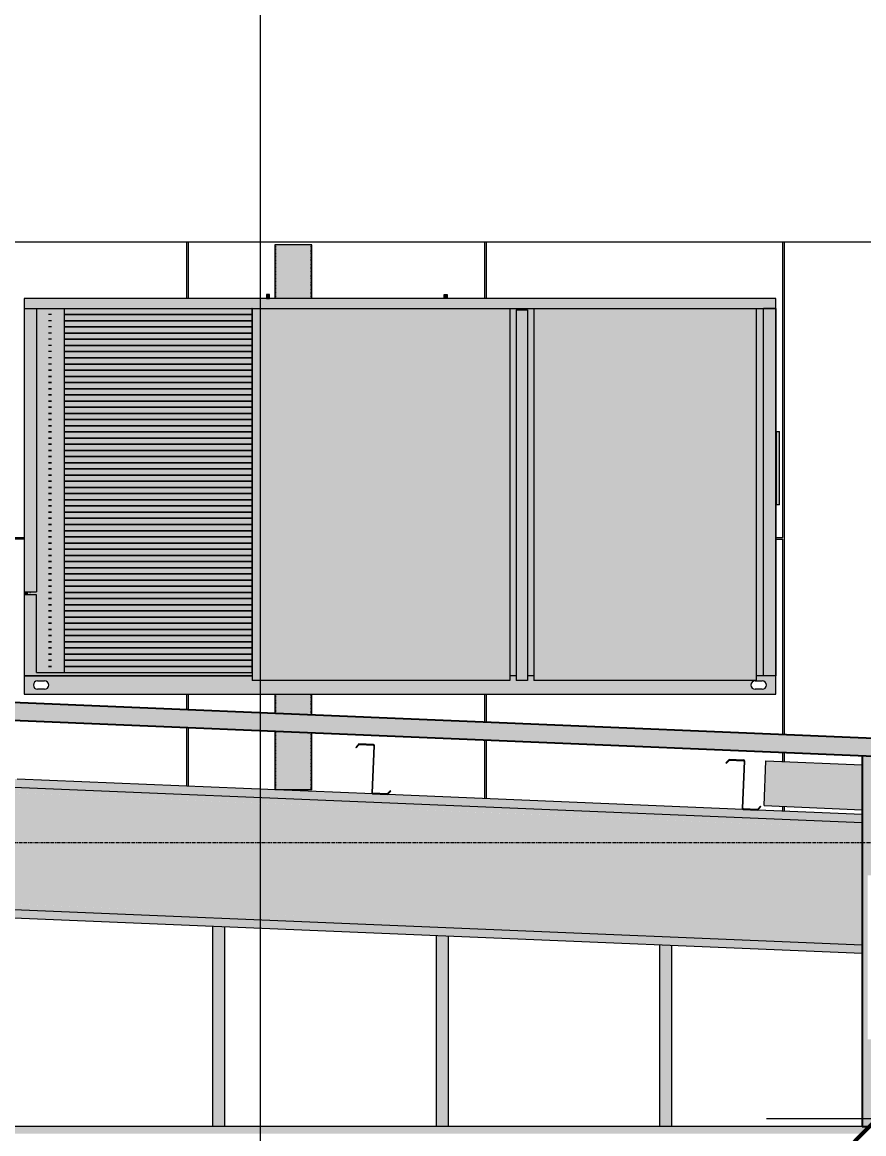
# Model space of a CAD drawing. Header units: inches. Extents: x 20616 to 28758, y -265 to 853.
# Drawn here: x 28147 to 28283.3, y 96.8 to 276.9 of the extents above; entities that cross this region are included whole.
import ezdxf

# ---------------------------------------------------------------- set-up
doc = ezdxf.new("R2010")
doc.units = ezdxf.units.IN
doc.header["$MEASUREMENT"] = 0
doc.linetypes.add('Grid Line 1_2_', pattern=[0.875, 0.5, -0.125, 0.125, -0.125])
doc.linetypes.add('Hidden 1_8_', pattern=[0.1875, 0.125, -0.0625])
for name, color, linetype, lineweight in [('A-ANNO-DIMS', 211, 'Continuous', 9), ('A-ANNO-DIMS-192', 211, 'Continuous', 9), ('A-FLOR-LEVL', 51, 'Continuous', 9), ('A-GLAZ-CWMG', 51, 'Continuous', 9), ('A-ROOF', 132, 'Continuous', 9), ('A-WALL-PATT', 111, 'Continuous', 25), ('G-ANNO-SYMB', 111, 'Continuous', 9), ('G-IMPT', 8, 'Continuous', 9), ('I-WALL', 2, 'Continuous', 9), ('L-SITE-WALL', 31, 'Continuous', 9), ('M-EQPM', 50, 'Continuous', 9), ('S-BEAM', 12, 'Continuous', 9), ('S-COLS', 52, 'Continuous', 9)]:
    doc.layers.add(name, color=color, linetype=linetype, lineweight=lineweight)
doc.styles.add('Arial_2', font='arial.ttf', dxfattribs={"height": 17.703593})
doc.dimstyles.new('Linear_-_3_32__Arial', dxfattribs={"dimscale": 12, "dimtxt": 18, "dimasz": 2, "dimexe": 1.5, "dimexo": 1, "dimgap": 1, "dimtad": 1, "dimdec": 4, "dimrnd": 0.0625, "dimzin": 1, "dimdsep": 46, "dimlunit": 4, "dimtxsty": 'Arial_2', "dimblk1": 'OBLIQUE', "dimblk2": 'OBLIQUE', "dimsah": 1, "dimcen": 0.09, "dimdle": 1.5, "dimazin": 0, "dimtfac": 1, "dimtdec": 4, "dimtix": 1, "dimtmove": 0, "dimatfit": 3, "dimfxl": 1, "dimtvp": 1, "dimtfill": 1, "dimfrac": 2, "dimtolj": 1, "dimtzin": 0, "dimarcsym": 2})

# ---------------------------------------------------------------- blocks, each defined once
blk = doc.blocks.new('W-Wide Flange - W21X166-807736-Section 8')
at = {"layer": 'S-BEAM'}
h = blk.add_hatch(color=256, dxfattribs=at)
h.paths.add_polyline_path([(-22173.52, 147.19), (-22173.52, 148.55), (-22783.09, 173.95), (-22783.09, 172.58), (-22182.27, 147.55)], flags=0)
h.paths.add_polyline_path([(-22788.09, 172.79), (-22788.09, 174.15), (-22791.95, 174.32), (-22792.01, 172.96)], flags=0)
h = blk.add_hatch(color=256, dxfattribs=at)
h.paths.add_polyline_path([(-22173.52, 146.29), (-22173.52, 147.19), (-22783.09, 172.55), (-22783.09, 171.69), (-22182.27, 146.66)], flags=0)
h.paths.add_polyline_path([(-22788.09, 171.9), (-22788.09, 172.79), (-22792.01, 172.93), (-22792.01, 172.07)], flags=0)
h = blk.add_hatch(color=256, dxfattribs=at)
h.paths.add_polyline_path([(-22173.52, 128.28), (-22173.52, 146.29), (-22783.09, 171.69), (-22783.09, 153.68), (-22216.82, 130.08)], flags=0)
h.paths.add_polyline_path([(-22788.09, 153.89), (-22788.09, 171.9), (-22792.05, 172.07), (-22792.8, 154.08)], flags=0)
h = blk.add_hatch(color=256, dxfattribs=at)
h.paths.add_polyline_path([(-22173.52, 126.03), (-22173.52, 127.39), (-22783.09, 152.79), (-22783.09, 151.43), (-22216.82, 127.83)], flags=0)
h.paths.add_polyline_path([(-22788.09, 151.63), (-22788.09, 153), (-22792.83, 153.19), (-22792.89, 151.83)], flags=0)
h = blk.add_hatch(color=256, dxfattribs=at)
h.paths.add_polyline_path([(-22173.52, 127.39), (-22173.52, 128.28), (-22783.09, 153.64), (-22783.09, 152.79), (-22216.82, 129.19)], flags=0)
h.paths.add_polyline_path([(-22788.09, 153), (-22788.09, 153.65), (-22792.81, 153.85), (-22792.83, 153.19)], flags=0)
h.paths.add_polyline_path([(-22788.09, 153.65), (-22788.09, 153.89), (-22792.8, 154.08), (-22792.81, 153.85)], flags=0)
for p, q in [((-22173.52, 147.19), (-22783.09, 172.58)), ((-22252.73, 151.85), (-22310.31, 154.25)), ((-22783.09, 152.79), (-22173.52, 127.39)), ((-22173.52, 126.03), (-22783.09, 151.43)), ((-22192.78, 149.35), (-22250.36, 151.75)), ((-22173.52, 148.55), (-22190.41, 149.25))]:
    blk.add_line(p, q, dxfattribs=at)
blk = doc.blocks.new('Trane - Packaged Voyager Rooftop System 12_5-25 Ton Gas-Electric Packaged Unit TAG_YHD300_ 1008114931 - PL_AY4V000072-0a482d62-fa2d-4e4c-a01b-d2dd38fd3219_dwg_Trane-YHD300-691629-Section 8')
at = {"layer": 'G-IMPT'}
for points in [[(-22269.96, 232.12), (-22269.46, 232.12), (-22269.46, 232.75), (-22269.96, 232.75)], [(-22241.21, 232.12), (-22240.71, 232.12), (-22240.71, 232.75), (-22241.21, 232.75)], [(-22268.66, 230.5), (-22187.52, 230.5), (-22187.52, 232.12), (-22309.21, 232.12), (-22309.21, 230.5), (-22272.31, 230.5)], [(-22272.31, 171), (-22272.34, 171.5), (-22307.21, 171.5), (-22307.21, 184.12), (-22309.15, 184.12), (-22309.15, 184.62), (-22307.21, 184.62), (-22307.21, 230.5), (-22309.21, 230.5), (-22309.21, 171), (-22285.94, 171)], [(-22304.27, 171.5), (-22302.71, 171.5), (-22302.71, 230.5), (-22307.21, 230.5), (-22307.21, 184.62), (-22308.71, 184.62), (-22308.67, 184.12), (-22307.21, 184.12), (-22307.21, 171.5), (-22305.71, 171.5)], [(-22285.94, 171.5), (-22272.34, 171.5), (-22272.34, 230.5), (-22302.71, 230.5), (-22302.71, 171.5)], [(-22268.66, 170.25), (-22230.56, 170.25), (-22230.56, 230.5), (-22272.31, 230.5), (-22272.31, 170.25)], [(-22199.54, 170.25), (-22190.68, 170.25), (-22190.68, 230.5), (-22226.68, 230.5), (-22226.68, 170.25), (-22208.18, 170.25)], [(-22187.52, 171), (-22187.52, 230.5), (-22189.52, 230.5), (-22189.52, 171)], [(-22229.56, 170.25), (-22227.68, 170.25), (-22227.68, 230.25), (-22229.56, 230.25), (-22229.56, 207.66)], [(-22187.43, 198.66), (-22186.9, 198.66), (-22186.9, 210.56), (-22187.43, 210.56), (-22187.43, 207.66)], [(-22309.15, 184.12), (-22308.71, 184.12), (-22308.71, 184.62), (-22309.15, 184.62)]]:
    blk.add_hatch(color=256, dxfattribs=at).paths.add_polyline_path(points, flags=0)
h = blk.add_hatch(color=256, dxfattribs=at)
h.paths.add_polyline_path([(-22230.56, 171), (-22229.56, 171), (-22229.56, 230.25), (-22227.68, 230.25), (-22227.68, 171), (-22226.68, 171), (-22226.68, 230.5), (-22230.56, 230.5), (-22230.56, 207.66)], flags=0)
h.paths.add_polyline_path([(-22190.68, 171), (-22189.52, 171), (-22189.52, 230.5), (-22190.68, 230.5), (-22190.68, 188.9)], flags=0)
h = blk.add_hatch(color=256, dxfattribs=at)
h.paths.add_polyline_path([(-22187.52, 168), (-22187.52, 171), (-22190.68, 170.98), (-22190.68, 170.25), (-22226.68, 170.25), (-22226.68, 171), (-22227.68, 171), (-22227.68, 170.25), (-22229.56, 170.25), (-22229.56, 171), (-22230.56, 171), (-22230.56, 170.25), (-22272.31, 170.25), (-22272.31, 171), (-22309.21, 171), (-22309.21, 168), (-22199.54, 168)], flags=0)
h.paths.add_polyline_path([(-22307.02, 168.81), (-22307.51, 169.01), (-22307.71, 169.5), (-22307.51, 169.99), (-22307.02, 170.19), (-22305.81, 170.15), (-22305.41, 169.99), (-22305.21, 169.5), (-22305.41, 169.01), (-22305.9, 168.81)], flags=0)
h.paths.add_polyline_path([(-22189.71, 168.81), (-22190.84, 168.81), (-22191.32, 169.01), (-22191.52, 169.5), (-22191.32, 169.99), (-22190.68, 170.19), (-22189.62, 170.15), (-22189.23, 169.99), (-22189.02, 169.5), (-22189.23, 169.01)], flags=0)
for p, q in [((-22269.96, 232.75), (-22269.96, 232.12)), ((-22269.46, 232.75), (-22269.96, 232.75)), ((-22269.46, 232.12), (-22269.46, 232.75)), ((-22241.21, 232.75), (-22240.71, 232.75)), ((-22241.21, 232.12), (-22241.21, 232.75)), ((-22240.71, 232.75), (-22240.71, 232.12)), ((-22309.21, 232.12), (-22309.21, 230.5)), ((-22187.52, 232.12), (-22309.21, 232.12)), ((-22309.21, 230.5), (-22272.31, 230.5)), ((-22309.21, 230.5), (-22307.21, 230.5)), ((-22309.21, 230.5), (-22309.21, 171)), ((-22307.21, 230.5), (-22307.21, 184.62)), ((-22302.71, 230.5), (-22302.71, 171.5)), ((-22272.31, 230.5), (-22272.34, 230.5)), ((-22272.34, 230.5), (-22272.34, 171.5)), ((-22272.31, 230.5), (-22230.56, 230.5)), ((-22272.31, 230.5), (-22272.31, 170.25)), ((-22269.96, 232.12), (-22269.46, 232.12)), ((-22240.71, 232.12), (-22241.21, 232.12)), ((-22230.56, 230.5), (-22230.56, 170.25)), ((-22230.56, 230.5), (-22226.68, 230.5)), ((-22226.68, 230.5), (-22190.68, 230.5)), ((-22226.68, 230.5), (-22226.68, 170.25)), ((-22190.68, 230.5), (-22187.52, 230.5)), ((-22190.68, 230.5), (-22190.68, 170.25)), ((-22189.52, 171), (-22189.52, 230.5)), ((-22187.52, 230.5), (-22189.52, 230.5)), ((-22187.52, 230.5), (-22187.52, 232.12)), ((-22187.52, 230.5), (-22187.52, 171)), ((-22187.49, 170.25), (-22187.49, 230.5)), ((-22304.76, 229.5), (-22305.25, 229.5)), ((-22229.56, 230.25), (-22227.68, 230.25)), ((-22229.56, 230.25), (-22229.56, 170.25)), ((-22227.68, 230.25), (-22227.68, 170.25)), ((-22304.76, 228.5), (-22305.25, 228.5)), ((-22304.76, 227.5), (-22305.25, 227.5)), ((-22304.76, 226.5), (-22305.25, 226.5)), ((-22304.76, 225.5), (-22305.25, 225.5)), ((-22304.76, 224.5), (-22305.25, 224.5)), ((-22304.76, 223.5), (-22305.25, 223.5)), ((-22304.76, 222.5), (-22305.25, 222.5)), ((-22304.76, 221.5), (-22305.25, 221.5)), ((-22305.25, 220.5), (-22304.76, 220.5)), ((-22304.76, 220.5), (-22305.25, 220.5)), ((-22304.76, 219.5), (-22305.25, 219.5)), ((-22304.76, 219.5), (-22305.25, 219.5)), ((-22305.25, 219.5), (-22304.76, 219.5)), ((-22304.76, 219.5), (-22305.25, 219.5)), ((-22305.25, 218.5), (-22304.76, 218.5)), ((-22304.76, 218.5), (-22305.25, 218.5)), ((-22304.76, 218.5), (-22305.25, 218.5)), ((-22304.76, 218.5), (-22305.25, 218.5)), ((-22304.76, 217.5), (-22305.25, 217.5)), ((-22304.76, 217.5), (-22305.25, 217.5)), ((-22305.25, 217.5), (-22304.76, 217.5)), ((-22304.76, 217.5), (-22305.25, 217.5)), ((-22304.76, 216.5), (-22305.25, 216.5)), ((-22304.76, 216.5), (-22305.25, 216.5)), ((-22305.25, 216.5), (-22304.76, 216.5)), ((-22304.76, 216.5), (-22305.25, 216.5)), ((-22304.76, 215.5), (-22305.25, 215.5)), ((-22304.76, 215.5), (-22305.25, 215.5)), ((-22305.25, 215.5), (-22304.76, 215.5)), ((-22304.76, 215.5), (-22305.25, 215.5)), ((-22304.76, 214.5), (-22305.25, 214.5)), ((-22304.76, 214.5), (-22305.25, 214.5)), ((-22305.25, 214.5), (-22304.76, 214.5)), ((-22304.76, 214.5), (-22305.25, 214.5)), ((-22304.76, 213.5), (-22305.25, 213.5)), ((-22304.76, 213.5), (-22305.25, 213.5)), ((-22305.25, 213.5), (-22304.76, 213.5)), ((-22304.76, 213.5), (-22305.25, 213.5)), ((-22304.76, 212.5), (-22305.25, 212.5)), ((-22304.76, 212.5), (-22305.25, 212.5)), ((-22305.25, 212.5), (-22304.76, 212.5)), ((-22304.76, 212.5), (-22305.25, 212.5)), ((-22304.76, 211.5), (-22305.25, 211.5)), ((-22304.76, 211.5), (-22305.25, 211.5)), ((-22305.25, 211.5), (-22304.76, 211.5)), ((-22304.76, 211.5), (-22305.25, 211.5)), ((-22304.76, 210.5), (-22305.25, 210.5)), ((-22304.76, 210.5), (-22305.25, 210.5)), ((-22305.25, 210.5), (-22304.76, 210.5)), ((-22304.76, 210.5), (-22305.25, 210.5)), ((-22304.76, 209.5), (-22305.25, 209.5)), ((-22304.76, 209.5), (-22305.25, 209.5)), ((-22305.25, 209.5), (-22304.76, 209.5)), ((-22304.76, 209.5), (-22305.25, 209.5)), ((-22187.43, 210.56), (-22186.9, 210.56)), ((-22187.43, 210.56), (-22187.43, 198.66)), ((-22186.9, 198.66), (-22186.9, 210.56)), ((-22304.76, 208.5), (-22305.25, 208.5)), ((-22304.76, 208.5), (-22305.25, 208.5)), ((-22305.25, 208.5), (-22304.76, 208.5)), ((-22304.76, 208.5), (-22305.25, 208.5)), ((-22304.76, 207.5), (-22305.25, 207.5)), ((-22304.76, 207.5), (-22305.25, 207.5)), ((-22305.25, 207.5), (-22304.76, 207.5)), ((-22304.76, 207.5), (-22305.25, 207.5)), ((-22304.76, 206.5), (-22305.25, 206.5)), ((-22304.76, 206.5), (-22305.25, 206.5)), ((-22305.25, 206.5), (-22304.76, 206.5)), ((-22304.76, 206.5), (-22305.25, 206.5)), ((-22304.76, 205.5), (-22305.25, 205.5)), ((-22304.76, 205.5), (-22305.25, 205.5)), ((-22305.25, 205.5), (-22304.76, 205.5)), ((-22304.76, 205.5), (-22305.25, 205.5)), ((-22304.76, 204.5), (-22305.25, 204.5)), ((-22304.76, 204.5), (-22305.25, 204.5)), ((-22305.25, 204.5), (-22304.76, 204.5)), ((-22304.76, 204.5), (-22305.25, 204.5)), ((-22304.76, 203.5), (-22305.25, 203.5)), ((-22304.76, 203.5), (-22305.25, 203.5)), ((-22305.25, 203.5), (-22304.76, 203.5)), ((-22304.76, 203.5), (-22305.25, 203.5)), ((-22304.76, 202.5), (-22305.25, 202.5)), ((-22304.76, 202.5), (-22305.25, 202.5)), ((-22305.25, 202.5), (-22304.76, 202.5)), ((-22304.76, 202.5), (-22305.25, 202.5)), ((-22304.76, 201.5), (-22305.25, 201.5)), ((-22304.76, 201.5), (-22305.25, 201.5)), ((-22305.25, 201.5), (-22304.76, 201.5)), ((-22304.76, 201.5), (-22305.25, 201.5)), ((-22304.76, 200.5), (-22305.25, 200.5)), ((-22304.76, 200.5), (-22305.25, 200.5)), ((-22305.25, 200.5), (-22304.76, 200.5)), ((-22304.76, 200.5), (-22305.25, 200.5)), ((-22304.76, 199.5), (-22305.25, 199.5)), ((-22304.76, 199.5), (-22305.25, 199.5)), ((-22305.25, 199.5), (-22304.76, 199.5)), ((-22304.76, 199.5), (-22305.25, 199.5)), ((-22304.76, 198.5), (-22305.25, 198.5)), ((-22304.76, 198.5), (-22305.25, 198.5)), ((-22305.25, 198.5), (-22304.76, 198.5)), ((-22304.76, 198.5), (-22305.25, 198.5)), ((-22186.9, 198.66), (-22187.43, 198.66)), ((-22304.76, 197.5), (-22305.25, 197.5)), ((-22304.76, 197.5), (-22305.25, 197.5)), ((-22305.25, 197.5), (-22304.76, 197.5)), ((-22304.76, 197.5), (-22305.25, 197.5)), ((-22304.76, 196.5), (-22305.25, 196.5)), ((-22304.76, 196.5), (-22305.25, 196.5)), ((-22305.25, 196.5), (-22304.76, 196.5)), ((-22304.76, 196.5), (-22305.25, 196.5)), ((-22304.76, 195.5), (-22305.25, 195.5)), ((-22304.76, 195.5), (-22305.25, 195.5)), ((-22305.25, 195.5), (-22304.76, 195.5)), ((-22304.76, 195.5), (-22305.25, 195.5)), ((-22304.76, 194.5), (-22305.25, 194.5)), ((-22304.76, 194.5), (-22305.25, 194.5)), ((-22305.25, 194.5), (-22304.76, 194.5)), ((-22304.76, 194.5), (-22305.25, 194.5)), ((-22304.76, 193.5), (-22305.25, 193.5)), ((-22304.76, 193.5), (-22305.25, 193.5)), ((-22305.25, 193.5), (-22304.76, 193.5)), ((-22304.76, 193.5), (-22305.25, 193.5)), ((-22305.25, 192.5), (-22304.76, 192.5)), ((-22304.76, 192.5), (-22305.25, 192.5)), ((-22304.76, 192.5), (-22305.25, 192.5)), ((-22304.76, 192.5), (-22305.25, 192.5)), ((-22304.76, 191.5), (-22305.25, 191.5)), ((-22304.76, 191.5), (-22305.25, 191.5)), ((-22305.25, 191.5), (-22304.76, 191.5)), ((-22304.76, 191.5), (-22305.25, 191.5)), ((-22304.76, 190.5), (-22305.25, 190.5)), ((-22304.76, 190.5), (-22305.25, 190.5)), ((-22305.25, 190.5), (-22304.76, 190.5)), ((-22304.76, 190.5), (-22305.25, 190.5)), ((-22305.25, 189.5), (-22304.76, 189.5)), ((-22304.76, 189.5), (-22305.25, 189.5)), ((-22304.76, 189.5), (-22305.25, 189.5)), ((-22304.76, 189.5), (-22305.25, 189.5)), ((-22304.76, 188.5), (-22305.25, 188.5)), ((-22304.76, 188.5), (-22305.25, 188.5)), ((-22305.25, 188.5), (-22304.76, 188.5)), ((-22304.76, 188.5), (-22305.25, 188.5)), ((-22304.76, 187.5), (-22305.25, 187.5)), ((-22304.76, 187.5), (-22305.25, 187.5)), ((-22305.25, 187.5), (-22304.76, 187.5)), ((-22304.76, 187.5), (-22305.25, 187.5)), ((-22304.76, 186.5), (-22305.25, 186.5)), ((-22304.76, 186.5), (-22305.25, 186.5)), ((-22305.25, 186.5), (-22304.76, 186.5)), ((-22304.76, 186.5), (-22305.25, 186.5)), ((-22304.76, 185.5), (-22305.25, 185.5)), ((-22304.76, 185.5), (-22305.25, 185.5)), ((-22305.25, 185.5), (-22304.76, 185.5)), ((-22304.76, 185.5), (-22305.25, 185.5)), ((-22309.15, 184.12), (-22309.15, 184.62)), ((-22309.15, 184.62), (-22307.21, 184.62)), ((-22307.21, 184.12), (-22309.15, 184.12)), ((-22308.71, 184.62), (-22308.71, 184.12)), ((-22308.71, 184.12), (-22308.71, 184.62)), ((-22308.15, 184.5), (-22308.26, 184.5)), ((-22308.15, 184.5), (-22308.26, 184.5)), ((-22308.26, 184.5), (-22308.15, 184.5)), ((-22308.15, 184.5), (-22308.26, 184.5)), ((-22307.21, 171.5), (-22307.21, 184.12)), ((-22304.76, 184.5), (-22305.25, 184.5)), ((-22304.76, 184.5), (-22305.25, 184.5)), ((-22305.25, 184.5), (-22304.76, 184.5)), ((-22304.76, 184.5), (-22305.25, 184.5)), ((-22304.76, 183.5), (-22305.25, 183.5)), ((-22304.76, 183.5), (-22305.25, 183.5)), ((-22305.25, 183.5), (-22304.76, 183.5)), ((-22304.76, 183.5), (-22305.25, 183.5)), ((-22304.76, 182.5), (-22305.25, 182.5)), ((-22304.76, 182.5), (-22305.25, 182.5)), ((-22305.25, 182.5), (-22304.76, 182.5)), ((-22304.76, 182.5), (-22305.25, 182.5)), ((-22304.76, 181.5), (-22305.25, 181.5)), ((-22304.76, 181.5), (-22305.25, 181.5)), ((-22305.25, 181.5), (-22304.76, 181.5)), ((-22304.76, 181.5), (-22305.25, 181.5)), ((-22304.76, 180.5), (-22305.25, 180.5)), ((-22304.76, 180.5), (-22305.25, 180.5)), ((-22305.25, 180.5), (-22304.76, 180.5)), ((-22304.76, 180.5), (-22305.25, 180.5)), ((-22304.76, 179.5), (-22305.25, 179.5)), ((-22304.76, 179.5), (-22305.25, 179.5)), ((-22305.25, 179.5), (-22304.76, 179.5)), ((-22304.76, 179.5), (-22305.25, 179.5)), ((-22304.76, 178.5), (-22305.25, 178.5)), ((-22304.76, 178.5), (-22305.25, 178.5)), ((-22305.25, 178.5), (-22304.76, 178.5)), ((-22304.76, 178.5), (-22305.25, 178.5)), ((-22304.76, 177.5), (-22305.25, 177.5)), ((-22304.76, 177.5), (-22305.25, 177.5)), ((-22305.25, 177.5), (-22304.76, 177.5)), ((-22304.76, 177.5), (-22305.25, 177.5)), ((-22304.76, 176.5), (-22305.25, 176.5)), ((-22304.76, 176.5), (-22305.25, 176.5)), ((-22305.25, 176.5), (-22304.76, 176.5)), ((-22304.76, 176.5), (-22305.25, 176.5)), ((-22304.76, 175.5), (-22305.25, 175.5)), ((-22304.76, 175.5), (-22305.25, 175.5)), ((-22305.25, 175.5), (-22304.76, 175.5)), ((-22304.76, 175.5), (-22305.25, 175.5)), ((-22304.76, 174.5), (-22305.25, 174.5)), ((-22304.76, 174.5), (-22305.25, 174.5)), ((-22305.25, 174.5), (-22304.76, 174.5)), ((-22304.76, 174.5), (-22305.25, 174.5)), ((-22304.76, 173.5), (-22305.25, 173.5)), ((-22304.76, 173.5), (-22305.25, 173.5)), ((-22305.25, 173.5), (-22304.76, 173.5)), ((-22304.76, 173.5), (-22305.25, 173.5)), ((-22307.21, 171.5), (-22272.34, 171.5)), ((-22304.76, 172.5), (-22305.25, 172.5)), ((-22304.76, 172.5), (-22305.25, 172.5)), ((-22305.25, 172.5), (-22304.76, 172.5)), ((-22304.76, 172.5), (-22305.25, 172.5)), ((-22272.31, 171), (-22309.21, 171)), ((-22309.21, 171), (-22309.21, 168)), ((-22309.21, 171), (-22272.31, 171)), ((-22307.02, 170.19), (-22305.9, 170.19)), ((-22230.56, 170.25), (-22272.31, 170.25)), ((-22229.56, 171), (-22230.56, 171)), ((-22227.68, 170.25), (-22229.56, 170.25)), ((-22226.68, 171), (-22227.68, 171)), ((-22190.68, 170.25), (-22226.68, 170.25)), ((-22190.84, 170.19), (-22189.71, 170.19)), ((-22187.52, 171), (-22190.68, 171)), ((-22187.52, 171), (-22189.52, 171)), ((-22187.52, 168), (-22187.52, 171)), ((-22187.52, 170.25), (-22187.49, 170.25)), ((-22309.21, 168), (-22187.52, 168)), ((-22305.9, 168.81), (-22307.02, 168.81)), ((-22189.71, 168.81), (-22190.84, 168.81))]:
    blk.add_line(p, q, dxfattribs=at)
at = {"layer": 'G-IMPT', "flags": 128}
for points in [[(-22302.71, 229.5), (-22272.34, 229.5), (-22302.71, 229.5), (-22272.34, 229.5)], [(-22302.71, 228.5), (-22272.34, 228.5), (-22302.71, 228.5), (-22272.34, 228.5)], [(-22302.71, 227.5), (-22272.34, 227.5), (-22302.71, 227.5), (-22272.34, 227.5)], [(-22302.71, 226.5), (-22272.34, 226.5)], [(-22302.71, 225.5), (-22272.34, 225.5), (-22302.71, 225.5), (-22272.34, 225.5)], [(-22302.71, 224.5), (-22272.34, 224.5), (-22302.71, 224.5), (-22272.34, 224.5)], [(-22302.71, 223.5), (-22272.34, 223.5), (-22302.71, 223.5), (-22272.34, 223.5)], [(-22302.71, 222.5), (-22272.34, 222.5), (-22302.71, 222.5), (-22272.34, 222.5)], [(-22302.71, 221.5), (-22272.34, 221.5), (-22302.71, 221.5), (-22272.34, 221.5)], [(-22302.71, 220.5), (-22272.34, 220.5)], [(-22302.71, 219.5), (-22272.34, 219.5), (-22302.71, 219.5), (-22272.34, 219.5)], [(-22302.71, 218.5), (-22272.34, 218.5), (-22302.71, 218.5), (-22272.34, 218.5)], [(-22302.71, 217.5), (-22272.34, 217.5), (-22302.71, 217.5), (-22272.34, 217.5)], [(-22302.71, 216.5), (-22272.34, 216.5), (-22302.71, 216.5), (-22272.34, 216.5)], [(-22302.71, 215.5), (-22272.34, 215.5), (-22302.71, 215.5), (-22272.34, 215.5)], [(-22302.71, 214.5), (-22272.34, 214.5), (-22302.71, 214.5), (-22272.34, 214.5)], [(-22302.71, 213.5), (-22272.34, 213.5), (-22302.71, 213.5), (-22272.34, 213.5)], [(-22302.71, 212.5), (-22272.34, 212.5), (-22302.71, 212.5), (-22272.34, 212.5)], [(-22302.71, 211.5), (-22272.34, 211.5), (-22302.71, 211.5), (-22272.34, 211.5)], [(-22302.71, 210.5), (-22272.34, 210.5), (-22302.71, 210.5), (-22272.34, 210.5)], [(-22302.71, 209.5), (-22272.34, 209.5), (-22302.71, 209.5), (-22272.34, 209.5)], [(-22302.71, 208.5), (-22272.34, 208.5), (-22302.71, 208.5), (-22272.34, 208.5)], [(-22302.71, 207.5), (-22272.34, 207.5), (-22302.71, 207.5), (-22272.34, 207.5)], [(-22302.71, 206.5), (-22272.34, 206.5), (-22302.71, 206.5), (-22272.34, 206.5)], [(-22302.71, 205.5), (-22272.34, 205.5), (-22302.71, 205.5), (-22272.34, 205.5)], [(-22302.71, 204.5), (-22272.34, 204.5), (-22302.71, 204.5), (-22272.34, 204.5)], [(-22302.71, 203.5), (-22272.34, 203.5), (-22302.71, 203.5), (-22272.34, 203.5)], [(-22302.71, 202.5), (-22272.34, 202.5), (-22302.71, 202.5), (-22272.34, 202.5)], [(-22302.71, 201.5), (-22272.34, 201.5), (-22302.71, 201.5), (-22272.34, 201.5)], [(-22302.71, 200.5), (-22272.34, 200.5), (-22302.71, 200.5), (-22272.34, 200.5)], [(-22302.71, 199.5), (-22272.34, 199.5), (-22302.71, 199.5), (-22272.34, 199.5)], [(-22302.71, 198.5), (-22272.34, 198.5), (-22302.71, 198.5), (-22272.34, 198.5)], [(-22302.71, 197.5), (-22272.34, 197.5), (-22302.71, 197.5), (-22272.34, 197.5)], [(-22302.71, 196.5), (-22272.34, 196.5), (-22302.71, 196.5), (-22272.34, 196.5)], [(-22302.71, 195.5), (-22272.34, 195.5), (-22302.71, 195.5), (-22272.34, 195.5)], [(-22302.71, 194.5), (-22272.34, 194.5), (-22302.71, 194.5), (-22272.34, 194.5)], [(-22302.71, 193.5), (-22272.34, 193.5), (-22302.71, 193.5), (-22272.34, 193.5)], [(-22302.71, 192.5), (-22272.34, 192.5), (-22302.71, 192.5), (-22272.34, 192.5)], [(-22302.71, 191.5), (-22272.34, 191.5), (-22302.71, 191.5), (-22272.34, 191.5)], [(-22302.71, 190.5), (-22272.34, 190.5), (-22302.71, 190.5), (-22272.34, 190.5)], [(-22302.71, 189.5), (-22272.34, 189.5), (-22302.71, 189.5), (-22272.34, 189.5)], [(-22302.71, 188.5), (-22272.34, 188.5), (-22302.71, 188.5), (-22272.34, 188.5)], [(-22302.71, 187.5), (-22272.34, 187.5), (-22302.71, 187.5), (-22272.34, 187.5)], [(-22302.71, 186.5), (-22272.34, 186.5), (-22302.71, 186.5), (-22272.34, 186.5)], [(-22302.71, 185.5), (-22272.34, 185.5), (-22302.71, 185.5), (-22272.34, 185.5)], [(-22302.71, 184.5), (-22272.34, 184.5), (-22302.71, 184.5), (-22272.34, 184.5)], [(-22302.71, 183.5), (-22272.34, 183.5), (-22302.71, 183.5), (-22272.34, 183.5)], [(-22302.71, 182.5), (-22272.34, 182.5), (-22302.71, 182.5), (-22272.34, 182.5)], [(-22302.71, 181.5), (-22272.34, 181.5), (-22302.71, 181.5), (-22272.34, 181.5)], [(-22302.71, 180.5), (-22272.34, 180.5), (-22302.71, 180.5), (-22272.34, 180.5)], [(-22302.71, 179.5), (-22272.34, 179.5), (-22302.71, 179.5), (-22272.34, 179.5)], [(-22302.71, 178.5), (-22272.34, 178.5), (-22302.71, 178.5), (-22272.34, 178.5)], [(-22302.71, 177.5), (-22272.34, 177.5), (-22302.71, 177.5), (-22272.34, 177.5)], [(-22302.71, 176.5), (-22272.34, 176.5), (-22302.71, 176.5), (-22272.34, 176.5)], [(-22302.71, 175.5), (-22272.34, 175.5), (-22302.71, 175.5), (-22272.34, 175.5)], [(-22302.71, 174.5), (-22272.34, 174.5), (-22302.71, 174.5), (-22272.34, 174.5)], [(-22302.71, 173.5), (-22272.34, 173.5), (-22302.71, 173.5), (-22272.34, 173.5)], [(-22302.71, 172.5), (-22272.34, 172.5), (-22302.71, 172.5), (-22272.34, 172.5)]]:
    blk.add_lwpolyline(points, close=True, dxfattribs=at)
at = {"layer": 'G-IMPT'}
for centre, radius, start, end in [((-22307.02, 169.5), 0.688, 90, 270), ((-22305.9, 169.5), 0.687, 270, 90), ((-22190.84, 169.5), 0.687, 90, 270), ((-22189.71, 169.5), 0.688, 270, 90)]:
    blk.add_arc(centre, radius, start, end, dxfattribs=at)
blk = doc.blocks.new('Trane - Packaged Voyager Rooftop System 12_5-25 Ton Gas-Electric Packaged Unit TAG_YHD300_ 1008114931 - PL_AY4V000072-0a482d62-fa2d-4e4c-a01b-d2dd38fd3219_dwg-691626-Section 8')
blk.add_blockref('Trane - Packaged Voyager Rooftop System 12_5-25 Ton Gas-Electric Packaged Unit TAG_YHD300_ 1008114931 - PL_AY4V000072-0a482d62-fa2d-4e4c-a01b-d2dd38fd3219_dwg_Trane-YHD300-691629-Section 8', (0, 0))
blk = doc.blocks.new('Trane - Packaged Voyager Rooftop System 12_5-25 Ton Gas-Electric Packaged Unit TAG_YHD300_ 1008114931 - YHD300-691637-Section 8')
blk.add_blockref('Trane - Packaged Voyager Rooftop System 12_5-25 Ton Gas-Electric Packaged Unit TAG_YHD300_ 1008114931 - PL_AY4V000072-0a482d62-fa2d-4e4c-a01b-d2dd38fd3219_dwg-691626-Section 8', (0, 0))
blk = doc.blocks.new('Rectangular Mullion - Rectangular Mullion 1-769423-Section 8')
at = {"layer": 'A-GLAZ-CWMG'}
blk.add_hatch(color=256, dxfattribs=at).paths.add_polyline_path([(-22386.27, 96.8), (-22386.27, 98), (-22422.45, 98), (-22422.45, 96.8)], flags=0)
blk.add_line((-22386.27, 98), (-22422.45, 98), dxfattribs=at)
blk = doc.blocks.new('Rectangular Mullion - Rectangular Mullion 1-V24-Section 8')
at = {"layer": 'A-GLAZ-CWMG'}
blk.add_hatch(color=256, dxfattribs=at).paths.add_polyline_path([(-22173.52, 96.8), (-22173.02, 96.8), (-22173.02, 98), (-22205.33, 98), (-22205.33, 96.8), (-22173.62, 96.8)], flags=0)
blk.add_line((-22173.52, 98), (-22205.33, 98), dxfattribs=at)
blk = doc.blocks.new('Rectangular Mullion - Rectangular Mullion 1-V34-Section 8')
at = {"layer": 'A-GLAZ-CWMG'}
blk.add_hatch(color=256, dxfattribs=at).paths.add_polyline_path([(-22276.7, 98), (-22276.7, 130.33), (-22278.7, 130.41), (-22278.7, 98)], flags=0)
for p, q in [((-22278.7, 130.41), (-22278.7, 98)), ((-22276.7, 98), (-22276.7, 130.33)), ((-22276.7, 98), (-22278.7, 98))]:
    blk.add_line(p, q, dxfattribs=at)
blk = doc.blocks.new('Rectangular Mullion - Rectangular Mullion 1-V35-Section 8')
at = {"layer": 'A-GLAZ-CWMG'}
blk.add_hatch(color=256, dxfattribs=at).paths.add_polyline_path([(-22240.52, 98), (-22240.52, 128.82), (-22242.52, 128.9), (-22242.52, 98)], flags=0)
for p, q in [((-22242.52, 128.9), (-22242.52, 98)), ((-22240.52, 98), (-22240.52, 128.82)), ((-22240.52, 98), (-22242.52, 98))]:
    blk.add_line(p, q, dxfattribs=at)
blk = doc.blocks.new('Rectangular Mullion - Rectangular Mullion 1-V36-Section 8')
at = {"layer": 'A-GLAZ-CWMG'}
blk.add_hatch(color=256, dxfattribs=at).paths.add_polyline_path([(-22204.33, 98), (-22204.33, 127.31), (-22206.33, 127.39), (-22206.33, 98)], flags=0)
for p, q in [((-22206.33, 127.39), (-22206.33, 98)), ((-22204.33, 98), (-22204.33, 127.31)), ((-22204.33, 98), (-22206.33, 98))]:
    blk.add_line(p, q, dxfattribs=at)
blk = doc.blocks.new('Dimension Lumber - 2x8-834900-Section 8')
at = {"layer": 'S-BEAM'}
h = blk.add_hatch(color=256, dxfattribs=at)
h.paths.add_polyline_path([(-21976.68, 141.1), (-21976.38, 148.34), (-22059.02, 151.78), (-22059.02, 145), (-22061.52, 145), (-22061.52, 144.75), (-22057.52, 144.75), (-22057.52, 144.46), (-22009.47, 142.46)], flags=0)
h.paths.add_polyline_path([(-22173.52, 149.3), (-22173.52, 156.55), (-22189.1, 157.2), (-22189.4, 149.96), (-22182.27, 149.66)], flags=0)
for p, q in [((-22189.4, 149.96), (-22189.1, 157.2)), ((-22189.1, 157.2), (-22173.52, 156.55)), ((-22059.02, 151.78), (-21976.38, 148.34)), ((-22189.4, 149.96), (-22173.52, 149.3)), ((-21976.38, 148.34), (-21976.68, 141.1)), ((-22057.52, 144.46), (-21976.68, 141.1))]:
    blk.add_line(p, q, dxfattribs=at)
blk = doc.blocks.new('HSS-Hollow Structural Section-Column - HSS6X6X3_16-808864-Section 8')
at = {"layer": 'S-COLS', "linetype": 'Hidden 1_8_'}
for p, q in [((-22268.47, 232.12), (-22268.47, 240.83)), ((-22262.81, 240.83), (-22262.81, 232.12)), ((-22268.47, 164.89), (-22268.47, 168)), ((-22262.81, 168), (-22262.81, 164.65)), ((-22268.47, 152.51), (-22268.47, 162.01)), ((-22262.81, 161.77), (-22262.81, 152.51))]:
    blk.add_line(p, q, dxfattribs=at)
blk = doc.blocks.new('Girt_Z - 8_D-834020-Section 8')
at = {"layer": 'S-BEAM'}
h = blk.add_hatch(color=256, dxfattribs=at)
h.paths.add_polyline_path([(-22729.95, 171.73), (-22729.44, 172.29), (-22729.52, 172.36), (-22729.99, 171.84), (-22732.31, 171.94), (-22732.31, 171.83)], flags=0)
h.paths.add_polyline_path([(-22732.38, 172.02), (-22732.06, 179.64), (-22732.17, 179.64), (-22732.49, 172.03)], flags=0)
h.paths.add_polyline_path([(-22735.03, 179.3), (-22734.56, 179.82), (-22732.24, 179.72), (-22732.24, 179.83), (-22734.61, 179.93), (-22735.11, 179.38)], flags=0)
at = {"layer": 'S-BEAM', "lineweight": 15}
for p, q in [((-22734.61, 179.93), (-22735.11, 179.38)), ((-22735.11, 179.38), (-22735.03, 179.3)), ((-22735.03, 179.3), (-22734.56, 179.82)), ((-22732.24, 179.83), (-22734.61, 179.93)), ((-22734.56, 179.82), (-22732.24, 179.72)), ((-22732.17, 179.64), (-22732.49, 172.03)), ((-22732.38, 172.02), (-22732.06, 179.64)), ((-22729.99, 171.84), (-22732.31, 171.94)), ((-22732.31, 171.83), (-22729.95, 171.73)), ((-22729.52, 172.36), (-22729.99, 171.84)), ((-22729.95, 171.73), (-22729.44, 172.29)), ((-22729.44, 172.29), (-22729.52, 172.36))]:
    blk.add_line(p, q, dxfattribs=at)
for centre, radius, start, end in [((-22732.25, 179.65), 0.187, 357.6141, 87.6141), ((-22732.25, 179.65), 0.0782, 357.6141, 85.4913), ((-22732.3, 172.02), 0.188, 177.6141, 267.6141), ((-22732.3, 172.02), 0.0782, 177.6141, 264.5717)]:
    blk.add_arc(centre, radius, start, end, dxfattribs=at)
blk = doc.blocks.new('DIMBLOCK1-Section 8')
at = {"layer": 'A-ANNO-DIMS-192', "lineweight": 50}
for p, q in [((28285.54, 99.26), (28297.54, 111.26)), ((28395.04, 99.26), (28407.04, 111.26)), ((28285.54, 99.26), (28273.54, 87.26)), ((28395.04, 99.26), (28383.04, 87.26))]:
    blk.add_line(p, q, dxfattribs=at)
at = {"layer": 'A-ANNO-DIMS-192'}
for p, q in [((28285.54, 104.23), (28285.54, 81.26)), ((28285.54, 99.26), (28285.54, 104.23)), ((28395.04, 104.23), (28395.04, 81.26)), ((28395.04, 99.26), (28395.04, 104.23)), ((28267.54, 99.26), (28413.04, 99.26))]:
    blk.add_line(p, q, dxfattribs=at)
at = {"layer": 'A-ANNO-DIMS-192', "color": 0, "insert": (28288.37, 134.23), "char_height": 17.7036, "width": 124.6154, "attachment_point": 1, "line_spacing_factor": 0.938532, "style": 'Arial_2', "bg_fill": 3, "box_fill_scale": 1.25, "bg_fill_color": 0, "bg_fill_transparency": 0}
blk.add_mtext('9\' - 1 1/2"', dxfattribs=at)
blk = doc.blocks.new('_Oblique')
at = {"color": 0, "linetype": 'ByBlock', "lineweight": -2}
blk.add_line((-0.5, -0.5), (0.5, 0.5), dxfattribs=at)

msp = doc.modelspace()

# ---------------------------------------------------------------- hatches: boundary and pattern name
at = {"layer": 'A-ROOF'}
msp.add_hatch(color=256, dxfattribs=at).paths.add_polyline_path([(28480.29257, 149.83507), (28480.29257, 152.71256), (27673.78281, 186.31713), (27673.78281, 183.43964), (28447.08885, 151.21855)], flags=0)
at = {"layer": 'A-WALL-PATT', "lineweight": 9}
h = msp.add_hatch(dxfattribs=at)
h.set_pattern_fill('FP_6', color=256, style=0, pattern_type=2)
h.set_pattern_definition([(0, (-72523.95, 0.25), (-193, 193), [48, -145]), (90, (-72523.95, 0.25), (-193, 1e-14), [96.25, -96.75]), (180, (-72475.95, 96.5), (-193, 193), [48, -145]), (90, (-72475.95, 0.25), (-193, 1e-14), [96.25, -96.75]), (180, (-72475.95, 96.75), (-193, 193), [48, -145]), (90, (-72475.95, 96.75), (-193, 1e-14), [96.25, -96.75]), (0, (-72523.95, 193), (-193, 193), [48, -145]), (90, (-72523.95, 96.75), (-193, 1e-14), [96.25, -96.75]), (0, (-72475.7, 48.25), (-193, 193), [48, -145]), (90, (-72475.7, 0), (-193, 1e-14), [48.25, -144.75]), (90, (-72427.7, 0), (-193, 1e-14), [48.25, -144.75]), (0, (-72475.7, 144.75), (-193, 193), [48, -145]), (90, (-72475.7, 48.5), (-193, 1e-14), [96.25, -96.75]), (180, (-72427.7, 48.5), (-193, 193), [48, -145]), (90, (-72427.7, 48.5), (-193, 1e-14), [96.25, -96.75]), (90, (-72475.7, 145), (-193, 1e-14), [48, -145]), (180, (-72427.7, 145), (-193, 193), [48, -145]), (90, (-72427.7, 145), (-193, 1e-14), [48, -145]), (0, (-72427.45, 0.25), (-193, 193), [48, -145]), (90, (-72427.45, 0.25), (-193, 1e-14), [96.25, -96.75]), (180, (-72379.45, 96.5), (-193, 193), [48, -145]), (90, (-72379.45, 0.25), (-193, 1e-14), [96.25, -96.75]), (180, (-72379.45, 96.75), (-193, 193), [48, -145]), (90, (-72379.45, 96.75), (-193, 1e-14), [96.25, -96.75]), (180, (-72379.45, 193), (-193, 193), [48, -145]), (90, (-72427.45, 96.75), (-193, 1e-14), [96.25, -96.75]), (0, (-72379.2, 48.25), (-193, 193), [48, -145]), (90, (-72379.2, 0), (-193, 1e-14), [48.25, -144.75]), (90, (-72331.2, 0), (-193, 1e-14), [48.25, -144.75]), (0, (-72379.2, 144.75), (-193, 193), [48, -145]), (90, (-72379.2, 48.5), (-193, 1e-14), [96.25, -96.75]), (180, (-72331.2, 48.5), (-193, 193), [48, -145]), (90, (-72331.2, 48.5), (-193, 1e-14), [96.25, -96.75]), (90, (-72379.2, 145), (-193, 1e-14), [48, -145]), (180, (-72331.2, 145), (-193, 193), [48, -145]), (90, (-72331.2, 145), (-193, 1e-14), [48, -145])])
h.paths.add_polyline_path([(27963.25935, 0), (27997.79257, 0), (27997.79257, 137.91277), (27673.47031, 151.39365), (27673.47031, 0), (27686.78535, 0)], flags=0)
h.paths.add_polyline_path([(27646.54257, 0), (27657.16757, 0), (27657.16757, 145.67549), (27646.54257, 145.67549), (27646.54257, 20.10865)], flags=0)
h.paths.add_polyline_path([(27663.16757, 0), (27668.47031, 0), (27668.47031, 151.63453), (27663.66714, 151.83466), (27664.60382, 174.31516), (27668.47031, 174.15405), (27668.47031, 183), (27673.47031, 183), (27673.47031, 173.94572), (27724.24729, 171.84287), (27724.24775, 171.93946), (27726.61242, 171.89371), (27727.03723, 172.35916), (27727.11801, 172.28543), (27726.61242, 171.73146), (27784.19527, 169.34504), (27784.19573, 169.44163), (27786.56041, 169.39588), (27786.98521, 169.86133), (27787.066, 169.7876), (27786.56041, 169.23363), (27801.91757, 168.59375), (27801.91757, 178.10069), (27673.78281, 183.43964), (27673.78281, 186.31713), (27801.91757, 180.97819), (27801.91757, 188), (27777.67281, 188), (27777.67217, 191.6), (27776.66281, 191.6), (27776.66281, 192.6), (27777.67217, 192.6), (27777.67217, 241.25), (27646.79257, 241.18149), (27646.79257, 160.8916), (27657.16757, 160.8916), (27657.16757, 235.51791), (27656.59304, 235.03582), (27656.52273, 235.1196), (27657.0582, 235.56891), (27657.0582, 237.88919), (27657.16757, 237.96322), (27657.21419, 240.82637), (27663.16757, 240.82637), (27663.16757, 6.86299)], flags=0)
h.paths.add_polyline_path([(27994.91757, 160.55208), (27994.91757, 170.05902), (27807.91757, 177.85069), (27807.87095, 168.59375), (27802.26561, 168.57925), (27844.14326, 166.8472), (27844.14372, 166.9438), (27846.50839, 166.89805), (27846.9332, 167.3635), (27847.01398, 167.28976), (27846.50839, 166.7358), (27904.09124, 164.34937), (27904.0917, 164.44596), (27906.45638, 164.40021), (27906.88118, 164.86566), (27906.96197, 164.79193), (27906.45638, 164.23797), (27964.03922, 161.85154), (27964.03969, 161.94813), (27966.40436, 161.90238), (27966.82916, 162.36783), (27966.90995, 162.2941), (27966.40436, 161.74013), (27966.90995, 161.71907)], flags=0)
h.paths.add_polyline_path([(28187.91757, 152.51042), (28187.89447, 162.01832), (28000.91757, 169.80902), (28000.87095, 160.55208), (27995.2656, 160.53758), (28023.98721, 159.3537), (28023.98767, 159.4503), (28026.35234, 159.40455), (28026.77715, 159.87), (28026.85793, 159.79627), (28026.35234, 159.2423), (28083.93519, 156.85587), (28083.93565, 156.95247), (28086.30033, 156.90672), (28086.72513, 157.37217), (28086.80592, 157.29843), (28086.30033, 156.74447), (28143.88318, 154.34518), (28143.88364, 154.45463), (28146.24831, 154.40888), (28146.67312, 154.87433), (28146.7539, 154.8006), (28146.24831, 154.24664), (28187.89447, 152.51138)], flags=0)
h.paths.add_polyline_path([(28283.04257, 148.54687), (28283.04257, 149.29753), (28267.15674, 149.95944), (28267.45857, 157.20315), (28283.04257, 156.55382), (28283.04257, 158.05382), (28193.91757, 161.76736), (28193.87095, 152.51042), (28188.2656, 152.49592), (28203.83116, 151.86021), (28203.83162, 151.9568), (28206.1963, 151.91105), (28206.6211, 152.3765), (28206.70189, 152.30277), (28206.1963, 151.7488), (28263.77915, 149.36237), (28263.77961, 149.45897), (28266.14428, 149.41322), (28266.56909, 149.87867), (28266.64987, 149.80494), (28266.14428, 149.25097), (28274.2926, 148.91146)], flags=0)
h.paths.add_polyline_path([(28263.70889, 149.54005), (28263.59961, 149.54466), (28263.91705, 157.16308), (28264.02633, 157.1585), (28263.70908, 149.54466)], flags=0)
h.paths.add_polyline_path([(28203.76091, 152.03788), (28203.65163, 152.04249), (28203.96906, 159.66091), (28204.07834, 159.65633), (28203.7611, 152.04249)], flags=0)
h.paths.add_polyline_path([(28143.81292, 154.53572), (28143.70365, 154.54033), (28144.02108, 162.15874), (28144.13036, 162.15416), (28143.81312, 154.54033)], flags=0)
h.paths.add_polyline_path([(28397.04257, 156.18131), (28397.04257, 241.25), (27837.81617, 241.25), (27837.81617, 233.3), (27994.91757, 233.3), (27994.96419, 240.82637), (28000.91757, 240.82637), (28000.91757, 233.3), (28066.08281, 233.3), (28066.08281, 191.6), (28065.03281, 191.6), (28065.03281, 188), (28000.91757, 188), (28000.91757, 172.68652), (28187.91757, 164.89485), (28187.89447, 168), (28147.34531, 168.0625), (28147.34531, 232.125), (28186.59531, 232.125), (28186.59531, 232.75), (28187.09531, 232.75), (28187.09531, 232.125), (28187.91757, 232.125), (28187.96419, 240.82637), (28193.91757, 240.82637), (28193.91757, 232.125), (28215.34531, 232.125), (28215.34531, 232.75), (28215.84531, 232.75), (28215.84531, 232.125), (28269.03281, 232.125), (28269.03281, 168), (28193.91757, 168), (28193.91757, 164.64485), (28380.91757, 156.85319), (28380.96419, 240.82637), (28386.91757, 240.82637), (28386.91757, 237.8851), (28387.02689, 237.8851), (28387.10499, 235.50338), (28387.56235, 235.1196), (28387.49205, 235.03582), (28386.91757, 235.51786), (28386.91757, 164.8851), (28387.02689, 164.8851), (28387.10499, 162.50338), (28387.56235, 162.1196), (28387.49205, 162.03582), (28386.91757, 162.51786), (28386.91757, 156.60319), (28395.24997, 156.256)], flags=0)
h.paths.add_polyline_path([(28261.05686, 156.82449), (28260.97607, 156.89822), (28261.52807, 157.45025), (28263.8466, 157.34078), (28263.84511, 157.24424), (28261.48166, 157.28994), (28261.12415, 156.89822)], flags=0)
h.paths.add_polyline_path([(28083.86494, 157.03355), (28083.75808, 157.09626), (28084.0731, 164.65658), (28084.18237, 164.652), (28083.86513, 157.03816)], flags=0)
h.paths.add_polyline_path([(28201.10887, 159.32232), (28201.02809, 159.39605), (28201.58008, 159.94809), (28203.89861, 159.83862), (28203.89712, 159.74207), (28201.53368, 159.78777), (28201.17617, 159.39605)], flags=0)
h.paths.add_polyline_path([(28023.91695, 159.53138), (28023.80768, 159.53599), (28024.12511, 167.15441), (28024.23439, 167.14983), (28023.91715, 159.53599)], flags=0)
h.paths.add_polyline_path([(28141.16089, 161.82016), (28141.0801, 161.89389), (28141.6321, 162.44592), (28143.95063, 162.33645), (28143.94914, 162.23991), (28141.58569, 162.2856), (28141.22818, 161.89389)], flags=0)
h.paths.add_polyline_path([(27963.96897, 162.02921), (27963.85969, 162.03382), (27964.17713, 169.65224), (27964.28641, 169.64766), (27963.96916, 162.03382)], flags=0)
h.paths.add_polyline_path([(28394.34298, 162.03582), (28394.27268, 162.1196), (28394.80814, 162.56891), (28394.80814, 164.88919), (28394.91751, 164.8851), (28394.91751, 162.51791), (28394.73001, 162.36058)], flags=0)
h.paths.add_polyline_path([(28081.2129, 164.31799), (28081.13212, 164.39172), (28081.68411, 164.94375), (28084.00264, 164.83428), (28084.00116, 164.73774), (28081.63771, 164.78344), (28081.2802, 164.39172)], flags=0)
h.paths.add_polyline_path([(27904.02099, 164.52705), (27903.91171, 164.53166), (27904.22914, 172.15007), (27904.33842, 172.14549), (27904.02118, 164.53166)], flags=0)
h.paths.add_polyline_path([(28394.27268, 164.96322), (28387.10499, 164.96322), (28387.10501, 165.0726), (28394.73001, 165.0726), (28394.73007, 164.96322), (28394.34298, 164.96322)], flags=0)
h.paths.add_polyline_path([(28021.26492, 166.81582), (28021.18413, 166.88955), (28021.73613, 167.44158), (28024.05466, 167.33212), (28024.05317, 167.23557), (28021.68972, 167.28127), (28021.33221, 166.88955)], flags=0)
h.paths.add_polyline_path([(27844.073, 167.02488), (27843.96372, 167.02949), (27844.28116, 174.64791), (27844.39044, 174.64333), (27844.07319, 167.02949)], flags=0)
h.paths.add_polyline_path([(28150.65781, 168.8125), (28151.14394, 169.01386), (28151.34531, 169.5), (28151.14394, 169.98614), (28150.65781, 170.1875), (28149.43902, 170.14865), (28149.04667, 169.98614), (28148.84531, 169.5), (28149.04667, 169.01386), (28149.53281, 168.8125)], flags=0)
h.paths.add_polyline_path([(28266.84531, 168.8125), (28267.37046, 169.10806), (28267.53281, 169.5), (28267.33144, 169.98614), (28266.84531, 170.1875), (28265.62652, 170.14865), (28265.23417, 169.98614), (28265.03281, 169.5), (28265.23417, 169.01386), (28265.72031, 168.8125)], flags=0)
h.paths.add_polyline_path([(27961.31693, 169.31365), (27961.23615, 169.38739), (27961.78814, 169.93942), (27964.10668, 169.82995), (27964.10519, 169.7334), (27961.74174, 169.7791), (27961.38423, 169.38739)], flags=0)
h.paths.add_polyline_path([(27784.12502, 169.52271), (27784.01574, 169.52732), (27784.33317, 177.14574), (27784.44245, 177.14116), (27784.12521, 169.52732)], flags=0)
h.paths.add_polyline_path([(27901.36895, 171.81149), (27901.28816, 171.88522), (27901.84016, 172.43725), (27904.15869, 172.32778), (27904.1572, 172.23124), (27901.79375, 172.27694), (27901.43624, 171.88522)], flags=0)
h.paths.add_polyline_path([(27724.17703, 172.02055), (27724.0695, 172.06711), (27724.38519, 179.64357), (27724.49447, 179.63899), (27724.17722, 172.02516)], flags=0)
h.paths.add_polyline_path([(27994.91757, 172.93652), (27994.91757, 188), (27807.91757, 188), (27807.91757, 180.72819), (27963.25935, 174.25561)], flags=0)
h.paths.add_polyline_path([(27841.42097, 174.30932), (27841.34018, 174.38305), (27841.89217, 174.93508), (27844.21071, 174.82561), (27844.20922, 174.72907), (27841.84577, 174.77477), (27841.48826, 174.38305)], flags=0)
h.paths.add_polyline_path([(27781.47298, 176.80715), (27781.39219, 176.88088), (27781.94419, 177.43292), (27784.26272, 177.32345), (27784.26123, 177.2269), (27781.89779, 177.2726), (27781.54027, 176.88088)], flags=0)
h.paths.add_polyline_path([(27721.525, 179.30498), (27721.44421, 179.37872), (27721.99621, 179.93075), (27724.31474, 179.82128), (27724.31325, 179.72473), (27721.9498, 179.77043), (27721.59229, 179.37872)], flags=0)
h.paths.add_polyline_path([(28269.12656, 198.65625), (28269.12656, 210.5625), (28269.65781, 210.53125), (28269.65781, 198.65625)], flags=0)
h.paths.add_polyline_path([(27649.7421, 235.03582), (27649.16757, 235.56891), (27649.16757, 237.8851), (27649.27695, 237.8851), (27649.35504, 235.50338), (27649.81241, 235.1196)], flags=0)
h.paths.add_polyline_path([(28394.34298, 235.03582), (28394.27268, 235.1196), (28394.80814, 235.56891), (28394.80814, 237.88919), (28394.91751, 237.8851), (28394.91751, 235.51791), (28394.73001, 235.36058)], flags=0)
h.paths.add_polyline_path([(28394.73007, 237.96322), (28387.10499, 237.96322), (28387.10499, 238.0726), (28394.73001, 238.0726)], flags=0)
h.paths.add_polyline_path([(27649.7421, 237.96322), (27649.35504, 237.96322), (27649.35504, 238.0726), (27656.98007, 238.0726), (27656.98013, 237.96322), (27649.81241, 237.96322)], flags=0)
at = {"layer": 'I-WALL'}
msp.add_hatch(color=256, dxfattribs=at).paths.add_polyline_path([(28283.04257, 98), (28288.04257, 98), (28288.04257, 157.84548), (28283.04257, 158.05382), (28283.04257, 132.63865)], flags=0)
at = {"layer": 'S-COLS'}
h = msp.add_hatch(color=256, dxfattribs=at)
h.paths.add_polyline_path([(28188.09157, 152.51042), (28188.26557, 152.51042), (28188.24687, 162.00364), (28187.91757, 162.01736), (28187.96419, 152.51042)], flags=0)
h.paths.add_polyline_path([(28188.26557, 164.88035), (28188.23505, 168), (28187.91757, 168), (28187.96419, 164.89291), (28188.2412, 164.88137)], flags=0)
h.paths.add_polyline_path([(28188.09157, 232.125), (28188.26557, 232.125), (28188.26557, 240.82637), (28187.91757, 240.82637), (28187.97674, 232.125)], flags=0)
h = msp.add_hatch(color=256, dxfattribs=at)
h.paths.add_polyline_path([(28193.56957, 152.51042), (28193.56957, 161.78186), (28188.26557, 162.00286), (28188.26557, 152.51042)], flags=0)
h.paths.add_polyline_path([(28193.56957, 164.65935), (28193.56957, 168), (28188.26557, 168), (28188.26557, 164.88035)], flags=0)
h.paths.add_polyline_path([(28188.26557, 232.125), (28193.56957, 232.125), (28193.56957, 240.82637), (28188.26557, 240.82637)], flags=0)
h = msp.add_hatch(color=256, dxfattribs=at)
h.paths.add_polyline_path([(28193.74357, 152.51042), (28193.91757, 152.51042), (28193.85759, 161.76986), (28193.56957, 161.78186), (28193.56957, 152.51042)], flags=0)
h.paths.add_polyline_path([(28193.91757, 164.64485), (28193.84861, 168), (28193.56957, 168), (28193.56957, 164.65935), (28193.91117, 164.64512)], flags=0)
h.paths.add_polyline_path([(28193.75612, 232.125), (28193.91757, 232.125), (28193.87095, 240.82637), (28193.56957, 240.82637), (28193.58671, 232.125), (28193.74357, 232.125)], flags=0)

# ---------------------------------------------------------------- linework, layer by layer
at = {"layer": 'A-FLOR-LEVL', "linetype": 'Grid Line 1_2_'}
msp.add_line((23899.23414, 144), (28709.59877, 144), dxfattribs=at)
at = {"layer": 'A-ROOF', "lineweight": 25}
for p, q in [((28480.29257, 152.71256), (27673.78281, 186.31713)), ((27673.78281, 183.43964), (28386.29257, 153.75173))]:
    msp.add_line(p, q, dxfattribs=at)
at = {"layer": 'G-ANNO-SYMB'}
msp.add_line((28185.55599, 543.44513), (28185.55599, -246.81697), dxfattribs=at)
at = {"layer": 'I-WALL', "lineweight": 25}
for p, q in [((28283.04257, 158.05382), (28283.04257, 98)), ((28283.04257, 98), (28288.04257, 98))]:
    msp.add_line(p, q, dxfattribs=at)
at = {"layer": 'L-SITE-WALL'}
msp.add_line((28397.04257, 241.25), (27837.81617, 241.25), dxfattribs=at)
at = {"layer": 'S-COLS'}
for p, q in [((28187.91757, 240.82637), (28187.91757, 232.125)), ((28188.26557, 240.82637), (28187.91757, 240.82637)), ((28193.56957, 240.82637), (28188.26557, 240.82637)), ((28193.91757, 240.82637), (28193.56957, 240.82637)), ((28193.91757, 232.125), (28193.91757, 240.82637)), ((28187.91757, 168), (28187.91757, 164.89485)), ((28193.91757, 164.64485), (28193.91757, 168)), ((28187.91757, 162.01736), (28187.91757, 152.51042)), ((28193.91757, 152.51042), (28193.91757, 161.76736)), ((28188.26557, 152.51042), (28187.91757, 152.51042)), ((28193.56957, 152.51042), (28188.26557, 152.51042)), ((28193.91757, 152.51042), (28193.56957, 152.51042))]:
    msp.add_line(p, q, dxfattribs=at)

# ---------------------------------------------------------------- block references
at = {"layer": 'A-GLAZ-CWMG'}
for name, p in [('Rectangular Mullion - Rectangular Mullion 1-V34-Section 8', (50456.5578, 0)), ('Rectangular Mullion - Rectangular Mullion 1-V35-Section 8', (50456.5578, 0)), ('Rectangular Mullion - Rectangular Mullion 1-V36-Section 8', (50456.5578, 0)), ('Rectangular Mullion - Rectangular Mullion 1-769423-Section 8', (50565.1203, 0)), ('Rectangular Mullion - Rectangular Mullion 1-769423-Section 8', (50601.3078, 0)), ('Rectangular Mullion - Rectangular Mullion 1-769423-Section 8', (50637.4953, 0)), ('Rectangular Mullion - Rectangular Mullion 1-V24-Section 8', (50456.5578, 0))]:
    msp.add_blockref(name, p, dxfattribs=at)
at = {"layer": 'M-EQPM'}
msp.add_blockref('Trane - Packaged Voyager Rooftop System 12_5-25 Ton Gas-Electric Packaged Unit TAG_YHD300_ 1008114931 - YHD300-691637-Section 8', (50456.5578, 0), dxfattribs=at)
at = {"layer": 'S-BEAM'}
for name, p in [('W-Wide Flange - W21X166-807736-Section 8', (50456.5578, 0)), ('Girt_Z - 8_D-834020-Section 8', (50936.14167, -19.98266)), ('Girt_Z - 8_D-834020-Section 8', (50996.08966, -22.48049)), ('Dimension Lumber - 2x8-834900-Section 8', (50456.5578, 0))]:
    msp.add_blockref(name, p, dxfattribs=at)
at = {"layer": 'S-COLS', "linetype": 'Hidden 1_8_'}
msp.add_blockref('HSS-Hollow Structural Section-Column - HSS6X6X3_16-808864-Section 8', (50456.5578, 0), dxfattribs=at)

# ---------------------------------------------------------------- next in the draw order: dimensions: what is measured, and where the dimension line sits
at = {"layer": 'A-ANNO-DIMS'}
dim = msp.add_linear_dim(base=(28395.04257, 99.25989), p1=(28285.54257, 116.23046), p2=(28395.04257, 116.23046), dimstyle='Linear_-_3_32__Arial', override={"dimpost": '<>', "dimfxl": 109.5}, dxfattribs=at)
dim.commit()
dim.dimension.update_dxf_attribs({"geometry": 'DIMBLOCK1-Section 8', "text_midpoint": (28340.29257, 120.41359)})

doc.saveas('drawing.dxf')
